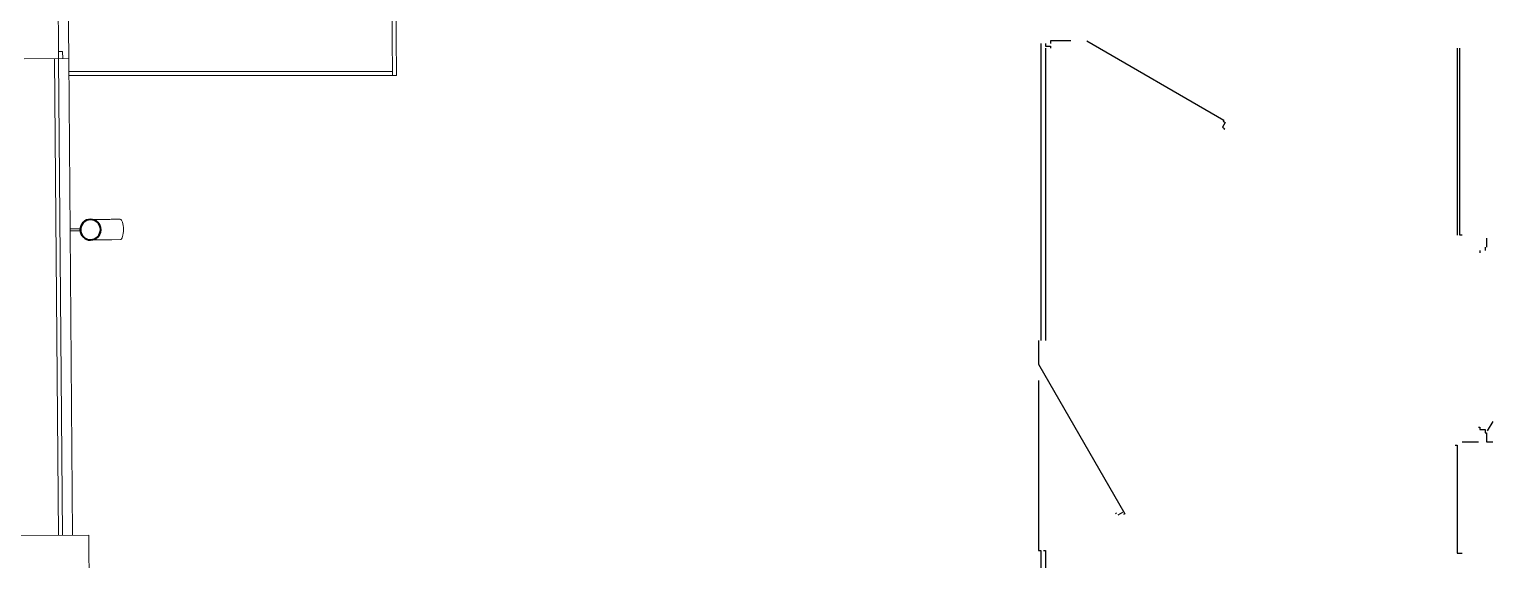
# Model space of a CAD drawing. Header units: millimetres. Extents: x -12447 to 83753, y -46415 to 46712.
# Drawn here: x 55557 to 62744, y 15332 to 17934 of the extents above; entities that cross this region are included whole.
import ezdxf
from ezdxf.xclip import XClip

# ---------------------------------------------------------------- set-up
doc = ezdxf.new("R2010")
doc.units = ezdxf.units.MM
doc.header["$XCLIPFRAME"] = 2
doc.layers.add('1_Сущ. кусты', color=7, linetype='Continuous')
for name, color, linetype, lineweight in [('_ Окна', 7, 'Continuous', 9), ('Обобщенные модели', 7, 'Continuous', 18), ('Окна', 7, 'Continuous', 9), ('Стены внутренние', 7, 'Continuous', 18), ('Стены наружные', 7, 'Continuous', 18), ('Стены отделка', 7, 'Continuous', 30), ('Стены штриховка', 7, 'Continuous', 9)]:
    doc.layers.add(name, color=color, linetype=linetype, lineweight=lineweight)

# ---------------------------------------------------------------- blocks, each defined once
blk = doc.blocks.new('Водосток - Тип 1 _карниз больше 490мм_-5168659-План полов 1-го этажа')
at = {"layer": 'Обобщенные модели'}
for p, q in [((74.99999999996996, 306.1515878148761), (74.99999999997429, 263.6474508438068)), ((174.9999999999732, 263.6474508438154), (174.9999999999732, 306.1515878148761)), ((119.9999999999727, 109.1412173719607), (119.9999999999727, 60.00000000006433)), ((129.9999999999748, 60.00000000007299), (129.9999999999748, 109.1412173719521))]:
    blk.add_line(p, q, dxfattribs=at)
at = {"layer": 'Обобщенные модели', "flags": 128}
for points in [[(74.99999999996996, 173.0168695647451), (74.99999999997861, 174.2872505170622), (74.99999999997429, 176.9507615831536), (74.99999999996996, 179.8271230483946), (74.99999999997429, 182.9117333480465), (74.99999999997429, 186.1996577635872), (74.99999999997429, 189.68563631741), (74.99999999996996, 193.364092187412), (74.99999999996996, 197.2291406289182), (74.99999999996996, 201.27459838892), (74.99999999996996, 205.4939935979716), (74.99999999997429, 209.880576123855), (74.99999999997429, 214.4273283702601), (74.99999999997429, 219.1269765035353), (74.99999999997429, 223.9720020891778), (74.99999999997429, 228.9546541198365), (74.99999999997429, 234.0669614151281), (74.99999999996996, 239.3007453739916), (74.99999999996996, 244.6476330585386), (74.99999999997429, 250.0990705891114), (74.99999999997429, 255.6463368285521), (74.99999999997429, 261.2805573342274), (74.99999999997429, 263.6474508438068)], [(174.9999999999732, 263.6474508438154), (174.9999999999732, 257.9797104100463), (174.9999999999732, 252.395191342557), (174.9999999999732, 246.9028276805524), (174.9999999999732, 241.5114060342648), (174.9999999999732, 236.2295515281779), (174.9999999999732, 231.0657140027961), (174.9999999999732, 226.0281544965987), (174.9999999999732, 221.1249320301581), (174.9999999999732, 216.3638907134715), (174.9999999999732, 211.7526471970038), (174.9999999999732, 207.298578486712), (174.9999999999732, 203.0088101423703), (174.9999999999732, 198.8902048782276), (174.9999999999732, 194.9493515841128), (174.9999999999732, 191.1925547846495), (174.9999999999732, 187.625824553276), (174.9999999999732, 184.2548668975374), (174.9999999999732, 181.0850746305589), (174.9999999999775, 178.1215187437827), (174.9999999999732, 175.3689402944483), (174.9999999999732, 173.0168695647365)]]:
    blk.add_lwpolyline(points, dxfattribs=at)
at = {"layer": 'Обобщенные модели'}
for radius, start, end in [(52.00000000000004, 89.99999999999999, 269.9999999999996), (50.00000000000002, 167.1428571428571, 168.9963949724139), (50.00000000000006, 191.0036050276248, 192.8571428571424), (49.99999999999999, 139.4170009192769, 143.7992182534769), (50.00000000000003, 113.3059356736724, 115.7142857142857), (52.00000000000001, 269.9999999999998, 89.99999999999997), (50.00000000000006, 64.28571428571428, 66.69406432628095), (50.00000000000009, 36.20078174718208, 40.58299908018174), (50.00000000000005, 11.00360502875166, 12.85714285714286), (50.00000000000002, 347.1428571428569, 348.9963949708271), (50.00000000000006, 216.2007817464519, 220.5829990808033), (50.00000000000006, 244.2857142857139, 246.6940643264309), (50.00000000000001, 293.3059356738784, 295.7142857142855), (50, 319.4170009197808, 323.799218252969)]:
    blk.add_arc((124.9999999999923, 159.9999999999486), radius, start, end, dxfattribs=at)
at = {"layer": 'Обобщенные модели', "lineweight": 40}
for radius, start, end in [(49.99999999999996, 89.99999999999945, 269.9999999999985), (50.00000000000003, 270.0000000000004, 90.00000000000026)]:
    blk.add_arc((124.9999999999712, 159.9999999999861), radius, start, end, dxfattribs=at)
at = {"layer": 'Обобщенные модели'}
for major_axis, ratio, start_param, end_param in [((-50.00000000000001, 1.362883799528872e-13), 0.3090169943749481, 4.712388980384695, 6.283185307179597), ((-49.99999999999999, 5.857276822912619e-14), 0.3090169943749482, 3.141592653589792, 4.712388980384689)]:
    blk.add_ellipse((124.9999999999927, 306.1515878148237), major_axis=major_axis, ratio=ratio, start_param=start_param, end_param=end_param, dxfattribs=at)
blk = doc.blocks.new('окно трехпол с фрамугой - 1840х2380 и 2390 _h___нов_ ОК-5-2265349-План полов 1-го этажа')
at = {"layer": '_ Окна', "lineweight": 18}
for p, q in [((-840.0000000000077, 135.0000000009862), (-920.0000000000072, 135.0000000009862)), ((-920.0000000000072, 135.0000000009862), (-920.0000000000072, 75.00000000098626)), ((-920.0000000000072, 75.00000000098626), (-860.0000000000078, 75.00000000098626)), ((-860.0000000000078, 95.00000000098626), (-860.0000000000078, 115.0000000009862)), ((-860.0000000000078, 115.0000000009862), (-840.0000000000077, 115.0000000009862)), ((-860.0000000000074, 95.00000000095855), (-840.000000000008, 95.00000000095848)), ((-840.0000000000082, 75.00000000098355), (-860.0000000000073, 75.00000000098362)), ((-840.0000000000077, 115.0000000009862), (-840.0000000000077, 135.0000000009862)), ((-840.0000000000082, 95.00000000095848), (-840.0000000000082, 75.00000000096156)), ((-420.0000000000078, 135.0000000009862), (-480.0000000000078, 135.0000000009862)), ((-480.0000000000078, 135.0000000009862), (-480.0000000000078, 115.0000000009862)), ((-480.0000000000078, 115.0000000009862), (-460.0000000000078, 115.0000000009862)), ((-480.0000000000084, 95.00000000095733), (-480.0000000000084, 75.00000000096206)), ((-460.0000000000083, 95.00000000095726), (-480.0000000000084, 95.00000000095733)), ((-460.0000000000083, 75.00000000098231), (-480.0000000000084, 75.00000000098238)), ((-460.0000000000078, 115.0000000009862), (-460.0000000000078, 95.00000000098281)), ((-460.0000000000078, 75.00000000098281), (-440.0000000000078, 75.00000000098281)), ((-440.0000000000078, 95.00000000098281), (-440.0000000000078, 115.0000000009862)), ((-440.0000000000078, 115.0000000009862), (-420.0000000000078, 115.0000000009862)), ((-440.0000000000069, 95.0000000009572), (-420.000000000008, 95.00000000095713)), ((-420.000000000008, 75.0000000009822), (-440.0000000000067, 75.00000000098225)), ((-420.0000000000078, 115.0000000009862), (-420.0000000000078, 135.0000000009862)), ((-420.000000000008, 95.00000000095713), (-420.000000000008, 75.00000000096021)), ((479.9999999999927, 135.0000000009862), (419.9999999999928, 135.0000000009862)), ((419.9999999999928, 135.0000000009862), (419.9999999999928, 115.0000000009862)), ((419.9999999999928, 115.0000000009862), (439.9999999999926, 115.0000000009862)), ((419.999999999992, 95.00000000095442), (419.9999999999919, 75.00000000095915)), ((439.9999999999922, 95.00000000095436), (419.999999999992, 95.00000000095442)), ((439.9999999999921, 75.00000000097941), (419.9999999999919, 75.00000000097947)), ((439.9999999999926, 115.0000000009862), (439.9999999999926, 95.00000000098626)), ((439.9999999999926, 75.00000000098626), (459.9999999999926, 75.00000000098626)), ((459.9999999999926, 95.00000000098626), (459.9999999999926, 115.0000000009862)), ((459.9999999999926, 115.0000000009862), (479.9999999999927, 115.0000000009862)), ((459.9999999999933, 95.00000000095429), (479.9999999999927, 95.00000000095422)), ((479.9999999999926, 75.00000000097928), (459.9999999999936, 75.00000000097936)), ((479.9999999999927, 115.0000000009862), (479.9999999999927, 135.0000000009862)), ((479.9999999999927, 95.00000000095422), (479.9999999999926, 75.0000000009573)), ((839.9999999999923, 135.0000000009862), (839.9999999999923, 115.0000000009862)), ((919.9999999999917, 135.0000000009862), (839.9999999999923, 135.0000000009862)), ((839.9999999999923, 115.0000000009862), (859.9999999999924, 115.0000000009862)), ((839.9999999999925, 95.00000000095307), (839.9999999999925, 75.0000000009578)), ((859.9999999999925, 95.000000000953), (839.9999999999925, 95.00000000095307)), ((859.9999999999924, 75.00000000097805), (839.9999999999923, 75.00000000097812)), ((859.9999999999924, 115.0000000009862), (859.9999999999924, 95.00000000098626)), ((859.9999999999924, 75.00000000098626), (919.9999999999917, 75.00000000098626)), ((919.9999999999917, 75.00000000098626), (919.9999999999917, 135.0000000009862))]:
    blk.add_line(p, q, dxfattribs=at)
at = {"layer": '_ Окна'}
for p, q in [((-900.0000000000077, 75.00000000098626), (-900.0000000000077, 135.0000000009862)), ((-860.0000000000072, 95.00000000095855), (-460.0000000000082, 95.00000000095726)), ((-840.0000000000142, 115.0000000009786), (-480.0000000000093, 115.0000000009774)), ((-440.0000000000067, 95.0000000009572), (439.9999999999922, 95.00000000095436)), ((-420.0000000000138, 115.0000000009772), (419.999999999991, 115.0000000009745)), ((459.9999999999936, 95.00000000095429), (859.9999999999925, 95.000000000953)), ((479.9999999999949, 115.0000000009743), (839.9999999999914, 115.0000000009732)), ((899.9999999999924, 75.00000000098626), (899.9999999999924, 135.0000000009862))]:
    blk.add_line(p, q, dxfattribs=at)
at = {"layer": 'Окна'}
for p, q in [((899.9999999999919, 555.0000000009851), (-895.000000000006, 555.0000000009851)), ((-895.000000000006, 555.0000000009851), (-895.000000000006, 135.0000000009862)), ((899.999999999992, 135.0000000009862), (899.999999999992, 555.0000000009851)), ((-895.000000000006, 135.0000000009862), (899.9999999999919, 135.0000000009862)), ((-480.0000000000084, 75.00000000098238), (-840.0000000000082, 75.00000000098355)), ((419.9999999999919, 75.00000000097947), (-420.000000000008, 75.0000000009822)), ((839.9999999999923, 75.00000000097812), (479.9999999999926, 75.00000000097928))]:
    blk.add_line(p, q, dxfattribs=at)
blk = doc.blocks.new('6')
at = {"layer": '1_Сущ. кусты', "true_color": 0xdddddd, "transparency": 33554661}
h = blk.add_hatch(color=254, dxfattribs=at)
h.dxf.hatch_style = 1
h.paths.add_polyline_path([(134.3198660092821, 55265.12125081748), (134.3198660092821, 55865.12125081748), (-1011.198854903596, 55865.12125081748), (-1011.198854903596, 55265.12125081748)])
h.paths.add_polyline_path([(-290.0282330342307, 53719.45688837986), (-290.0282330342307, 54319.45688837986), (-1435.546953947109, 54319.45688837986), (-1435.546953947109, 53719.45688837986)])
h = blk.add_hatch(color=254, dxfattribs=at)
h.dxf.hatch_style = 1
h.paths.add_polyline_path([(-5918.659279424377, 51319.45688837986), (-5918.659279424377, 51919.45688837986), (-7064.178000337255, 51919.45688837986), (-7064.178000337255, 51319.45688837986)])
h.paths.add_polyline_path([(-6017.621837598621, 53719.45688837986), (-6017.621837598621, 54319.45688837986), (-7163.140558511499, 54319.45688837986), (-7163.140558511499, 53719.45688837986)])
h.paths.add_polyline_path([(-5968.140558511499, 52519.45688837986), (-5968.140558511499, 53119.45688837986), (-7113.659279424377, 53119.45688837986), (-7113.659279424377, 52519.45688837986)])
h.paths.add_polyline_path([(-788.5656748599868, 51919.45688837986), (-788.5656748599868, 52519.45688837986), (-1934.084395772865, 52519.45688837986), (-1934.084395772865, 51919.45688837986)])
h.paths.add_polyline_path([(-838.0469539471087, 53119.45688837986), (-838.0469539471087, 53719.45688837986), (-1983.565674859987, 53719.45688837986), (-1983.565674859987, 53119.45688837986)])
h = blk.add_hatch(color=254, dxfattribs=at)
h.dxf.hatch_style = 1
h.paths.add_polyline_path([(-5370.640558511499, 51919.45688837986), (-5370.640558511499, 52519.45688837986), (-6516.159279424377, 52519.45688837986), (-6516.159279424377, 51919.45688837986)])
h.paths.add_polyline_path([(-4773.140558511499, 51319.45688837986), (-4773.140558511499, 51919.45688837986), (-5918.659279424377, 51919.45688837986), (-5918.659279424377, 51319.45688837986)])
h.paths.add_polyline_path([(-4872.103116685743, 53719.45688837986), (-4872.103116685743, 54319.45688837986), (-6017.621837598621, 54319.45688837986), (-6017.621837598621, 53719.45688837986)])
h.paths.add_polyline_path([(-5420.121837598621, 53119.45688837986), (-5420.121837598621, 53719.45688837986), (-6565.640558511499, 53719.45688837986), (-6565.640558511499, 53119.45688837986)])
h.paths.add_polyline_path([(-3726.584395772865, 53719.45688837986), (-3726.584395772865, 54319.45688837986), (-4872.103116685743, 54319.45688837986), (-4872.103116685743, 53719.45688837986)])
h.paths.add_polyline_path([(-3129.084395772865, 53119.45688837986), (-3129.084395772865, 53719.45688837986), (-4274.603116685743, 53719.45688837986), (-4274.603116685743, 53119.45688837986)])
h.paths.add_polyline_path([(-4274.603116685743, 53119.45688837986), (-4274.603116685743, 53719.45688837986), (-5420.121837598621, 53719.45688837986), (-5420.121837598621, 53119.45688837986)])
h.paths.add_polyline_path([(-3677.103116685743, 52519.45688837986), (-3677.103116685743, 53119.45688837986), (-4822.621837598621, 53119.45688837986), (-4822.621837598621, 52519.45688837986)])
h.paths.add_polyline_path([(-4822.621837598621, 52519.45688837986), (-4822.621837598621, 53119.45688837986), (-5968.140558511499, 53119.45688837986), (-5968.140558511499, 52519.45688837986)])
h.paths.add_polyline_path([(-4225.121837598621, 51919.45688837986), (-4225.121837598621, 52519.45688837986), (-5370.640558511499, 52519.45688837986), (-5370.640558511499, 51919.45688837986)])
h.paths.add_polyline_path([(-2581.065674859987, 53719.45688837986), (-2581.065674859987, 54319.45688837986), (-3726.584395772865, 54319.45688837986), (-3726.584395772865, 53719.45688837986)])
h.paths.add_polyline_path([(-1435.546953947109, 53719.45688837986), (-1435.546953947109, 54319.45688837986), (-2581.065674859987, 54319.45688837986), (-2581.065674859987, 53719.45688837986)])
h.paths.add_polyline_path([(-1983.565674859987, 53119.45688837986), (-1983.565674859987, 53719.45688837986), (-3129.084395772865, 53719.45688837986), (-3129.084395772865, 53119.45688837986)])
h.paths.add_polyline_path([(-1386.065674859987, 52519.45688837986), (-1386.065674859987, 53119.45688837986), (-2531.584395772865, 53119.45688837986), (-2531.584395772865, 52519.45688837986)])
h.paths.add_polyline_path([(-2531.584395772865, 52519.45688837986), (-2531.584395772865, 53119.45688837986), (-3677.103116685743, 53119.45688837986), (-3677.103116685743, 52519.45688837986)])
h.paths.add_polyline_path([(-1934.084395772865, 51919.45688837986), (-1934.084395772865, 52519.45688837986), (-3079.603116685743, 52519.45688837986), (-3079.603116685743, 51919.45688837986)])
h.paths.add_polyline_path([(-3079.603116685743, 51919.45688837986), (-3079.603116685743, 52519.45688837986), (-4225.121837598621, 52519.45688837986), (-4225.121837598621, 51919.45688837986)])
h.paths.add_polyline_path([(-2482.103116685743, 51319.45688837986), (-2482.103116685743, 51919.45688837986), (-3627.621837598621, 51919.45688837986), (-3627.621837598621, 51319.45688837986)])
h.paths.add_polyline_path([(-1336.584395772865, 51319.45688837986), (-1336.584395772865, 51919.45688837986), (-2482.103116685743, 51919.45688837986), (-2482.103116685743, 51319.45688837986)])
h.paths.add_polyline_path([(-3627.621837598621, 51319.45688837986), (-3627.621837598621, 51919.45688837986), (-4773.140558511499, 51919.45688837986), (-4773.140558511499, 51319.45688837986)])
h = blk.add_hatch(color=254, dxfattribs=at)
h.dxf.hatch_style = 1
h.paths.add_polyline_path([(-6516.159279424377, 51919.45688837986), (-6516.159279424377, 52519.45688837986), (-7661.678000337255, 52519.45688837986), (-7661.678000337255, 51919.45688837986)])
h.paths.add_polyline_path([(-6565.640558511499, 53119.45688837986), (-6565.640558511499, 53719.45688837986), (-7711.159279424377, 53719.45688837986), (-7711.159279424377, 53119.45688837986)])
h = blk.add_hatch(color=254, dxfattribs=at)
h.dxf.hatch_style = 1
h.paths.add_polyline_path([(-6417.196721250133, 48319.45688837986), (-6417.196721250133, 48919.45688837986), (-7562.715442163011, 48919.45688837986), (-7562.715442163011, 48319.45688837986)])
h.paths.add_polyline_path([(-6516.159279424377, 50719.45688837986), (-6516.159279424377, 51319.45688837986), (-7661.678000337255, 51319.45688837986), (-7661.678000337255, 50719.45688837986)])
h.paths.add_polyline_path([(-6466.678000337255, 49519.45688837986), (-6466.678000337255, 50119.45688837986), (-7612.196721250133, 50119.45688837986), (-7612.196721250133, 49519.45688837986)])
h.paths.add_polyline_path([(-1287.103116685743, 48919.45688837986), (-1287.103116685743, 49519.45688837986), (-2432.621837598621, 49519.45688837986), (-2432.621837598621, 48919.45688837986)])
h.paths.add_polyline_path([(-1336.584395772865, 50119.45688837986), (-1336.584395772865, 50719.45688837986), (-2482.103116685743, 50719.45688837986), (-2482.103116685743, 50119.45688837986)])
h = blk.add_hatch(color=254, dxfattribs=at)
h.dxf.hatch_style = 1
h.paths.add_polyline_path([(-5869.178000337255, 48919.45688837986), (-5869.178000337255, 49519.45688837986), (-7014.696721250133, 49519.45688837986), (-7014.696721250133, 48919.45688837986)])
h.paths.add_polyline_path([(-5271.678000337255, 48319.45688837986), (-5271.678000337255, 48919.45688837986), (-6417.196721250133, 48919.45688837986), (-6417.196721250133, 48319.45688837986)])
h.paths.add_polyline_path([(-5370.640558511499, 50719.45688837986), (-5370.640558511499, 51319.45688837986), (-6516.159279424377, 51319.45688837986), (-6516.159279424377, 50719.45688837986)])
h.paths.add_polyline_path([(-5918.659279424377, 50119.45688837986), (-5918.659279424377, 50719.45688837986), (-7064.178000337255, 50719.45688837986), (-7064.178000337255, 50119.45688837986)])
h.paths.add_polyline_path([(-4225.121837598621, 50719.45688837986), (-4225.121837598621, 51319.45688837986), (-5370.640558511499, 51319.45688837986), (-5370.640558511499, 50719.45688837986)])
h.paths.add_polyline_path([(-3627.621837598621, 50119.45688837986), (-3627.621837598621, 50719.45688837986), (-4773.140558511499, 50719.45688837986), (-4773.140558511499, 50119.45688837986)])
h.paths.add_polyline_path([(-4773.140558511499, 50119.45688837986), (-4773.140558511499, 50719.45688837986), (-5918.659279424377, 50719.45688837986), (-5918.659279424377, 50119.45688837986)])
h.paths.add_polyline_path([(-4175.640558511499, 49519.45688837986), (-4175.640558511499, 50119.45688837986), (-5321.159279424377, 50119.45688837986), (-5321.159279424377, 49519.45688837986)])
h.paths.add_polyline_path([(-5321.159279424377, 49519.45688837986), (-5321.159279424377, 50119.45688837986), (-6466.678000337255, 50119.45688837986), (-6466.678000337255, 49519.45688837986)])
h.paths.add_polyline_path([(-4723.659279424377, 48919.45688837986), (-4723.659279424377, 49519.45688837986), (-5869.178000337255, 49519.45688837986), (-5869.178000337255, 48919.45688837986)])
h.paths.add_polyline_path([(-3079.603116685743, 50719.45688837986), (-3079.603116685743, 51319.45688837986), (-4225.121837598621, 51319.45688837986), (-4225.121837598621, 50719.45688837986)])
h.paths.add_polyline_path([(-1934.084395772865, 50719.45688837986), (-1934.084395772865, 51319.45688837986), (-3079.603116685743, 51319.45688837986), (-3079.603116685743, 50719.45688837986)])
h.paths.add_polyline_path([(-2482.103116685743, 50119.45688837986), (-2482.103116685743, 50719.45688837986), (-3627.621837598621, 50719.45688837986), (-3627.621837598621, 50119.45688837986)])
h.paths.add_polyline_path([(-1884.603116685743, 49519.45688837986), (-1884.603116685743, 50119.45688837986), (-3030.121837598621, 50119.45688837986), (-3030.121837598621, 49519.45688837986)])
h.paths.add_polyline_path([(-3030.121837598621, 49519.45688837986), (-3030.121837598621, 50119.45688837986), (-4175.640558511499, 50119.45688837986), (-4175.640558511499, 49519.45688837986)])
h.paths.add_polyline_path([(-2432.621837598621, 48919.45688837986), (-2432.621837598621, 49519.45688837986), (-3578.140558511499, 49519.45688837986), (-3578.140558511499, 48919.45688837986)])
h.paths.add_polyline_path([(-3578.140558511499, 48919.45688837986), (-3578.140558511499, 49519.45688837986), (-4723.659279424377, 49519.45688837986), (-4723.659279424377, 48919.45688837986)])
h.paths.add_polyline_path([(-2980.640558511499, 48319.45688837986), (-2980.640558511499, 48919.45688837986), (-4126.159279424377, 48919.45688837986), (-4126.159279424377, 48319.45688837986)])
h.paths.add_polyline_path([(-1835.121837598621, 48319.45688837986), (-1835.121837598621, 48919.45688837986), (-2980.640558511499, 48919.45688837986), (-2980.640558511499, 48319.45688837986)])
h.paths.add_polyline_path([(-4126.159279424377, 48319.45688837986), (-4126.159279424377, 48919.45688837986), (-5271.678000337255, 48919.45688837986), (-5271.678000337255, 48319.45688837986)])
h = blk.add_hatch(color=254, dxfattribs=at)
h.dxf.hatch_style = 1
h.paths.add_polyline_path([(356.9530460528913, 50719.45688837986), (356.9530460528913, 51319.45688837986), (-788.5656748599868, 51319.45688837986), (-788.5656748599868, 50719.45688837986)])
h.paths.add_polyline_path([(-788.5656748599868, 50719.45688837986), (-788.5656748599868, 51319.45688837986), (-1934.084395772865, 51319.45688837986), (-1934.084395772865, 50719.45688837986)])
h = blk.add_hatch(color=254, dxfattribs=at)
h.dxf.hatch_style = 1
h.paths.add_polyline_path([(-7014.696721250133, 48919.45688837986), (-7014.696721250133, 49519.45688837986), (-8160.215442163011, 49519.45688837986), (-8160.215442163011, 48919.45688837986)])
h.paths.add_polyline_path([(-7064.178000337255, 50119.45688837986), (-7064.178000337255, 50719.45688837986), (-8209.696721250133, 50719.45688837986), (-8209.696721250133, 50119.45688837986)])
at = {"color": 8, "true_color": 0x787878}
for points in [[(134.3198660092821, 55265.12125081748), (134.3198660092821, 55865.12125081748), (-1011.198854903596, 55865.12125081748), (-1011.198854903596, 55265.12125081748)], [(-6017.621837598621, 53719.45688837986), (-6017.621837598621, 54319.45688837986), (-7163.140558511499, 54319.45688837986), (-7163.140558511499, 53719.45688837986)], [(-4872.103116685743, 53719.45688837986), (-4872.103116685743, 54319.45688837986), (-6017.621837598621, 54319.45688837986), (-6017.621837598621, 53719.45688837986)], [(-3726.584395772865, 53719.45688837986), (-3726.584395772865, 54319.45688837986), (-4872.103116685743, 54319.45688837986), (-4872.103116685743, 53719.45688837986)], [(-2581.065674859987, 53719.45688837986), (-2581.065674859987, 54319.45688837986), (-3726.584395772865, 54319.45688837986), (-3726.584395772865, 53719.45688837986)], [(-1435.546953947109, 53719.45688837986), (-1435.546953947109, 54319.45688837986), (-2581.065674859987, 54319.45688837986), (-2581.065674859987, 53719.45688837986)], [(-290.0282330342307, 53719.45688837986), (-290.0282330342307, 54319.45688837986), (-1435.546953947109, 54319.45688837986), (-1435.546953947109, 53719.45688837986)], [(-6565.640558511499, 53119.45688837986), (-6565.640558511499, 53719.45688837986), (-7711.159279424377, 53719.45688837986), (-7711.159279424377, 53119.45688837986)], [(-5420.121837598621, 53119.45688837986), (-5420.121837598621, 53719.45688837986), (-6565.640558511499, 53719.45688837986), (-6565.640558511499, 53119.45688837986)], [(-4274.603116685743, 53119.45688837986), (-4274.603116685743, 53719.45688837986), (-5420.121837598621, 53719.45688837986), (-5420.121837598621, 53119.45688837986)], [(-3129.084395772865, 53119.45688837986), (-3129.084395772865, 53719.45688837986), (-4274.603116685743, 53719.45688837986), (-4274.603116685743, 53119.45688837986)], [(-1983.565674859987, 53119.45688837986), (-1983.565674859987, 53719.45688837986), (-3129.084395772865, 53719.45688837986), (-3129.084395772865, 53119.45688837986)], [(-838.0469539471087, 53119.45688837986), (-838.0469539471087, 53719.45688837986), (-1983.565674859987, 53719.45688837986), (-1983.565674859987, 53119.45688837986)], [(-5968.140558511499, 52519.45688837986), (-5968.140558511499, 53119.45688837986), (-7113.659279424377, 53119.45688837986), (-7113.659279424377, 52519.45688837986)], [(-4822.621837598621, 52519.45688837986), (-4822.621837598621, 53119.45688837986), (-5968.140558511499, 53119.45688837986), (-5968.140558511499, 52519.45688837986)], [(-3677.103116685743, 52519.45688837986), (-3677.103116685743, 53119.45688837986), (-4822.621837598621, 53119.45688837986), (-4822.621837598621, 52519.45688837986)], [(-2531.584395772865, 52519.45688837986), (-2531.584395772865, 53119.45688837986), (-3677.103116685743, 53119.45688837986), (-3677.103116685743, 52519.45688837986)], [(-1386.065674859987, 52519.45688837986), (-1386.065674859987, 53119.45688837986), (-2531.584395772865, 53119.45688837986), (-2531.584395772865, 52519.45688837986)], [(-6516.159279424377, 51919.45688837986), (-6516.159279424377, 52519.45688837986), (-7661.678000337255, 52519.45688837986), (-7661.678000337255, 51919.45688837986)], [(-5370.640558511499, 51919.45688837986), (-5370.640558511499, 52519.45688837986), (-6516.159279424377, 52519.45688837986), (-6516.159279424377, 51919.45688837986)], [(-4225.121837598621, 51919.45688837986), (-4225.121837598621, 52519.45688837986), (-5370.640558511499, 52519.45688837986), (-5370.640558511499, 51919.45688837986)], [(-3079.603116685743, 51919.45688837986), (-3079.603116685743, 52519.45688837986), (-4225.121837598621, 52519.45688837986), (-4225.121837598621, 51919.45688837986)], [(-1934.084395772865, 51919.45688837986), (-1934.084395772865, 52519.45688837986), (-3079.603116685743, 52519.45688837986), (-3079.603116685743, 51919.45688837986)], [(-788.5656748599868, 51919.45688837986), (-788.5656748599868, 52519.45688837986), (-1934.084395772865, 52519.45688837986), (-1934.084395772865, 51919.45688837986)], [(-5918.659279424377, 51319.45688837986), (-5918.659279424377, 51919.45688837986), (-7064.178000337255, 51919.45688837986), (-7064.178000337255, 51319.45688837986)], [(-4773.140558511499, 51319.45688837986), (-4773.140558511499, 51919.45688837986), (-5918.659279424377, 51919.45688837986), (-5918.659279424377, 51319.45688837986)], [(-3627.621837598621, 51319.45688837986), (-3627.621837598621, 51919.45688837986), (-4773.140558511499, 51919.45688837986), (-4773.140558511499, 51319.45688837986)], [(-2482.103116685743, 51319.45688837986), (-2482.103116685743, 51919.45688837986), (-3627.621837598621, 51919.45688837986), (-3627.621837598621, 51319.45688837986)], [(-1336.584395772865, 51319.45688837986), (-1336.584395772865, 51919.45688837986), (-2482.103116685743, 51919.45688837986), (-2482.103116685743, 51319.45688837986)], [(-6516.159279424377, 50719.45688837986), (-6516.159279424377, 51319.45688837986), (-7661.678000337255, 51319.45688837986), (-7661.678000337255, 50719.45688837986)], [(-5370.640558511499, 50719.45688837986), (-5370.640558511499, 51319.45688837986), (-6516.159279424377, 51319.45688837986), (-6516.159279424377, 50719.45688837986)], [(-4225.121837598621, 50719.45688837986), (-4225.121837598621, 51319.45688837986), (-5370.640558511499, 51319.45688837986), (-5370.640558511499, 50719.45688837986)], [(-3079.603116685743, 50719.45688837986), (-3079.603116685743, 51319.45688837986), (-4225.121837598621, 51319.45688837986), (-4225.121837598621, 50719.45688837986)], [(-1934.084395772865, 50719.45688837986), (-1934.084395772865, 51319.45688837986), (-3079.603116685743, 51319.45688837986), (-3079.603116685743, 50719.45688837986)], [(-788.5656748599868, 50719.45688837986), (-788.5656748599868, 51319.45688837986), (-1934.084395772865, 51319.45688837986), (-1934.084395772865, 50719.45688837986)], [(356.9530460528913, 50719.45688837986), (356.9530460528913, 51319.45688837986), (-788.5656748599868, 51319.45688837986), (-788.5656748599868, 50719.45688837986)], [(-7064.178000337255, 50119.45688837986), (-7064.178000337255, 50719.45688837986), (-8209.696721250133, 50719.45688837986), (-8209.696721250133, 50119.45688837986)], [(-5918.659279424377, 50119.45688837986), (-5918.659279424377, 50719.45688837986), (-7064.178000337255, 50719.45688837986), (-7064.178000337255, 50119.45688837986)], [(-4773.140558511499, 50119.45688837986), (-4773.140558511499, 50719.45688837986), (-5918.659279424377, 50719.45688837986), (-5918.659279424377, 50119.45688837986)], [(-3627.621837598621, 50119.45688837986), (-3627.621837598621, 50719.45688837986), (-4773.140558511499, 50719.45688837986), (-4773.140558511499, 50119.45688837986)], [(-2482.103116685743, 50119.45688837986), (-2482.103116685743, 50719.45688837986), (-3627.621837598621, 50719.45688837986), (-3627.621837598621, 50119.45688837986)], [(-1336.584395772865, 50119.45688837986), (-1336.584395772865, 50719.45688837986), (-2482.103116685743, 50719.45688837986), (-2482.103116685743, 50119.45688837986)], [(-6466.678000337255, 49519.45688837986), (-6466.678000337255, 50119.45688837986), (-7612.196721250133, 50119.45688837986), (-7612.196721250133, 49519.45688837986)], [(-5321.159279424377, 49519.45688837986), (-5321.159279424377, 50119.45688837986), (-6466.678000337255, 50119.45688837986), (-6466.678000337255, 49519.45688837986)], [(-4175.640558511499, 49519.45688837986), (-4175.640558511499, 50119.45688837986), (-5321.159279424377, 50119.45688837986), (-5321.159279424377, 49519.45688837986)], [(-3030.121837598621, 49519.45688837986), (-3030.121837598621, 50119.45688837986), (-4175.640558511499, 50119.45688837986), (-4175.640558511499, 49519.45688837986)], [(-1884.603116685743, 49519.45688837986), (-1884.603116685743, 50119.45688837986), (-3030.121837598621, 50119.45688837986), (-3030.121837598621, 49519.45688837986)], [(-7014.696721250133, 48919.45688837986), (-7014.696721250133, 49519.45688837986), (-8160.215442163011, 49519.45688837986), (-8160.215442163011, 48919.45688837986)], [(-5869.178000337255, 48919.45688837986), (-5869.178000337255, 49519.45688837986), (-7014.696721250133, 49519.45688837986), (-7014.696721250133, 48919.45688837986)], [(-4723.659279424377, 48919.45688837986), (-4723.659279424377, 49519.45688837986), (-5869.178000337255, 49519.45688837986), (-5869.178000337255, 48919.45688837986)], [(-3578.140558511499, 48919.45688837986), (-3578.140558511499, 49519.45688837986), (-4723.659279424377, 49519.45688837986), (-4723.659279424377, 48919.45688837986)], [(-2432.621837598621, 48919.45688837986), (-2432.621837598621, 49519.45688837986), (-3578.140558511499, 49519.45688837986), (-3578.140558511499, 48919.45688837986)], [(-1287.103116685743, 48919.45688837986), (-1287.103116685743, 49519.45688837986), (-2432.621837598621, 49519.45688837986), (-2432.621837598621, 48919.45688837986)], [(-6417.196721250133, 48319.45688837986), (-6417.196721250133, 48919.45688837986), (-7562.715442163011, 48919.45688837986), (-7562.715442163011, 48319.45688837986)], [(-5271.678000337255, 48319.45688837986), (-5271.678000337255, 48919.45688837986), (-6417.196721250133, 48919.45688837986), (-6417.196721250133, 48319.45688837986)], [(-4126.159279424377, 48319.45688837986), (-4126.159279424377, 48919.45688837986), (-5271.678000337255, 48919.45688837986), (-5271.678000337255, 48319.45688837986)], [(-2980.640558511499, 48319.45688837986), (-2980.640558511499, 48919.45688837986), (-4126.159279424377, 48919.45688837986), (-4126.159279424377, 48319.45688837986)], [(-1835.121837598621, 48319.45688837986), (-1835.121837598621, 48919.45688837986), (-2980.640558511499, 48919.45688837986), (-2980.640558511499, 48319.45688837986)]]:
    blk.add_lwpolyline(points, close=True, dxfattribs=at)

msp = doc.modelspace()

# ---------------------------------------------------------------- linework, layer by layer
at = {"layer": 'Стены внутренние'}
for p, q in [((55721.31903627444, 17825.19966234735), (55701.31969035381, 17825.03791332325)), ((55701.60144296588, 17790.20080698623), (55701.31969035381, 17825.03791332325)), ((55721.31903627444, 17825.19966234735), (55721.60078892929, 17790.36255072051)), ((57341.32818186493, 17727.60024367303), (55752.11002787761, 17727.60024367303))]:
    msp.add_line(p, q, dxfattribs=at)
at = {"layer": 'Стены наружные'}
for p, q in [((57341.50941788532, 17707.60024367303), (57282.29379689557, 24242.24174165597)), ((57302.29297578377, 24242.42297023562), (57361.51023903084, 17707.60024367303)), ((55687.97474178583, 19475.1457007997), (55701.32034441177, 17825.03791861308)), ((55737.97310658742, 19475.55007335996), (55751.60046186821, 17790.6051795465)), ((57361.51023903084, 17707.60024367303), (55752.27178219172, 17707.60024367303))]:
    msp.add_line(p, q, dxfattribs=at)
at = {"layer": 'Стены отделка', "lineweight": 9}
for p, q in [((55751.60046186821, 17790.6051795465), (55531.60765674119, 17788.82594028135)), ((55701.60209706661, 17790.20080698624), (55720.515390931, 15451.6797025342)), ((55751.60046186821, 17790.6051795465), (55770.51375573259, 15452.08407509447))]:
    msp.add_line(p, q, dxfattribs=at)
at = {"layer": 'Стены штриховка'}
msp.add_line((55681.60275114598, 17790.03905796215), (55700.51604501034, 15451.51795351011), dxfattribs=at)

# ---------------------------------------------------------------- block references
at = {"color": 8, "true_color": 0x787878}
ref = msp.add_blockref('6', (64638.61807817381, -39925.25142436063), dxfattribs=at)
XClip(ref).set_block_clipping_path([(-1894.2733468965598, 56834.89199728511), (-1924.2733468965453, 56834.89199728511), (-1924.2733468965453, 56790.89199728511), (-1930.7733468965453, 56790.89199728511), (-1930.7733468965453, 56774.39199728511), (-1957.773346896538, 56774.39199728511), (-1957.773346896538, 56762.89199728511), (-1964.273346896538, 56762.89199728511), (-1964.8978509125664, 56834.89199728511), (-2044.2733468965453, 56834.89199728511), (-2044.2733468965453, 56849.89199728513), (-2056.2733468965453, 56849.89199728511), (-2056.2733468965453, 57766.89229216141), (-2069.2733468965453, 57766.89229216141), (-2069.2733468965453, 56849.89199728511), (-2079.2733468965453, 56849.89199728511), (-2079.2733468965453, 57766.89229216141), (-3035.5955972158263, 57766.89229216141), (-3035.5955972158263, 57776.89229216141), (-2056.2733468965453, 57776.89229216144), (-2056.2733468965453, 57789.89229216141), (-3035.5955972158263, 57789.89229216141), (-3035.5955972158117, 57801.89229216141), (-3886.954581064456, 57801.892292161414), (-3214.730102164707, 57413.78330831278), (-3217.980102164707, 57408.15414318818), (-3208.0208100211894, 57402.40414318818), (-3221.5208100211894, 57379.021457286), (-3211.5615178776716, 57373.271457286), (-3214.8115178776716, 57367.6422921614), (-3966.9545810644668, 57801.892292161414), (-4065.59559721583, 57801.89229216138), (-4065.59559721583, 57789.892292161414), (-4090.595597215837, 57789.892292161414), (-4090.595597215837, 57776.892292161414), (-4065.59559721583, 57776.892292161414), (-4065.59559721583, 57766.892292161414), (-4090.595597215837, 57766.892292161414), (-4090.595597215837, 56332.95459068156), (-4100.595597215837, 56332.95459068156), (-4100.595597215859, 57789.892292161385), (-4113.595597215837, 57789.892292161414), (-4113.595597215837, 56332.95459068156), (-4125.595597215837, 56332.95459068156), (-4125.595597215837, 56216.993066454495), (-3701.3455972158263, 55482.170511343385), (-3706.9747623404255, 55478.920511343385), (-3712.7247623404255, 55488.87980348692), (-3736.1074482426047, 55475.37980348692), (-3741.8574482426047, 55485.339095630436), (-3747.4866133672112, 55482.089095630436), (-4125.595597215837, 56136.99306645451), (-4125.595597215866, 55302.95459068157), (-4113.595597215837, 55302.95459068156), (-4113.595597215837, 53750.26512104775), (-4100.595597215848, 53750.23867621555), (-4100.595597215837, 55302.95459068156), (-4090.595597215837, 55302.95459068156), (-4090.595597215837, 53750.21833403694), (-3832.309351161217, 53749.69292354194), (-3832.3296932974845, 53739.69294423209), (-4090.595597215837, 53740.21831334675), (-4090.595597215837, 53727.21828644951), (-3832.3561380742685, 53726.692971129276), (-3832.3805486382553, 53714.69299595746), (-3843.382889458495, 53714.71537711497), (-3843.9626403494112, 53429.71596678486), (-2144.9661556058345, 53426.25983778963), (-2144.3864047145253, 53711.25924812043), (-2156.3863798858947, 53711.28365868426), (-2156.3619693213113, 53723.28363385608), (-2079.273346896516, 53723.12681880346), (-2079.273346896567, 53736.126845700695), (-2156.335524544491, 53736.28360695889), (-2156.315182408216, 53746.283586268735), (-2079.273346896567, 53746.126866390885), (-2079.273346896567, 54489.89199728511), (-2071.3365005891974, 54489.89199728511), (-2071.3365005891974, 55291.72283824673), (-2079.27334689656, 55291.72283824673), (-2079.27334689656, 55819.89199728511), (-2069.27334689656, 55819.89199728511), (-2069.27334689656, 55291.72283824673), (-2069.270237226301, 55289.90148325119), (-2044.2733468965598, 55289.876464692265), (-2044.2733468965598, 55291.72283824673), (-2056.27334689656, 55291.72283824673), (-2056.2733468965453, 55819.89199728511), (-2044.2733468965598, 55819.891997285114), (-2044.2733468965598, 55834.89199728511), (-1964.2733468965453, 55834.89199728511), (-1964.2733468965453, 55906.89199728511), (-1957.7733468965453, 55906.89199728511), (-1957.7733468965453, 55895.39199728511), (-1930.7733468965453, 55895.39199728511), (-1930.7733468965453, 55878.89199728511), (-1924.2733468965453, 55878.89199728511), (-1924.2733468965453, 55834.89199728511), (-1894.2733468965598, 55834.89199728511), (-1894.2733468965598, 55935.85352151215), (-1921.0233468965453, 55889.52116240971), (-1926.6525120211445, 55892.77116240971), (-1920.9025120211445, 55902.730454553224), (-1944.285197923331, 55916.230454553224), (-1938.535197923331, 55926.18974669675), (-1944.1643630479157, 55929.43974669675), (-1894.2733468965598, 56015.85352151215)])
at = {"layer": 'Обобщенные модели', "rotation": 270.4633818725631}
msp.add_blockref('Водосток - Тип 1 _карниз больше 490мм_-5168659-План полов 1-го этажа', (55697.38906271982, 17074.63501384468), dxfattribs=at)
at = {"layer": 'Окна', "rotation": 270.4633818725635}
msp.add_blockref('окно трехпол с фрамугой - 1840х2380 и 2390 _h___нов_ ОК-5-2265349-План полов 1-го этажа', (55302.04818061566, 14553.26598769616), dxfattribs=at)

doc.saveas('drawing.dxf')
